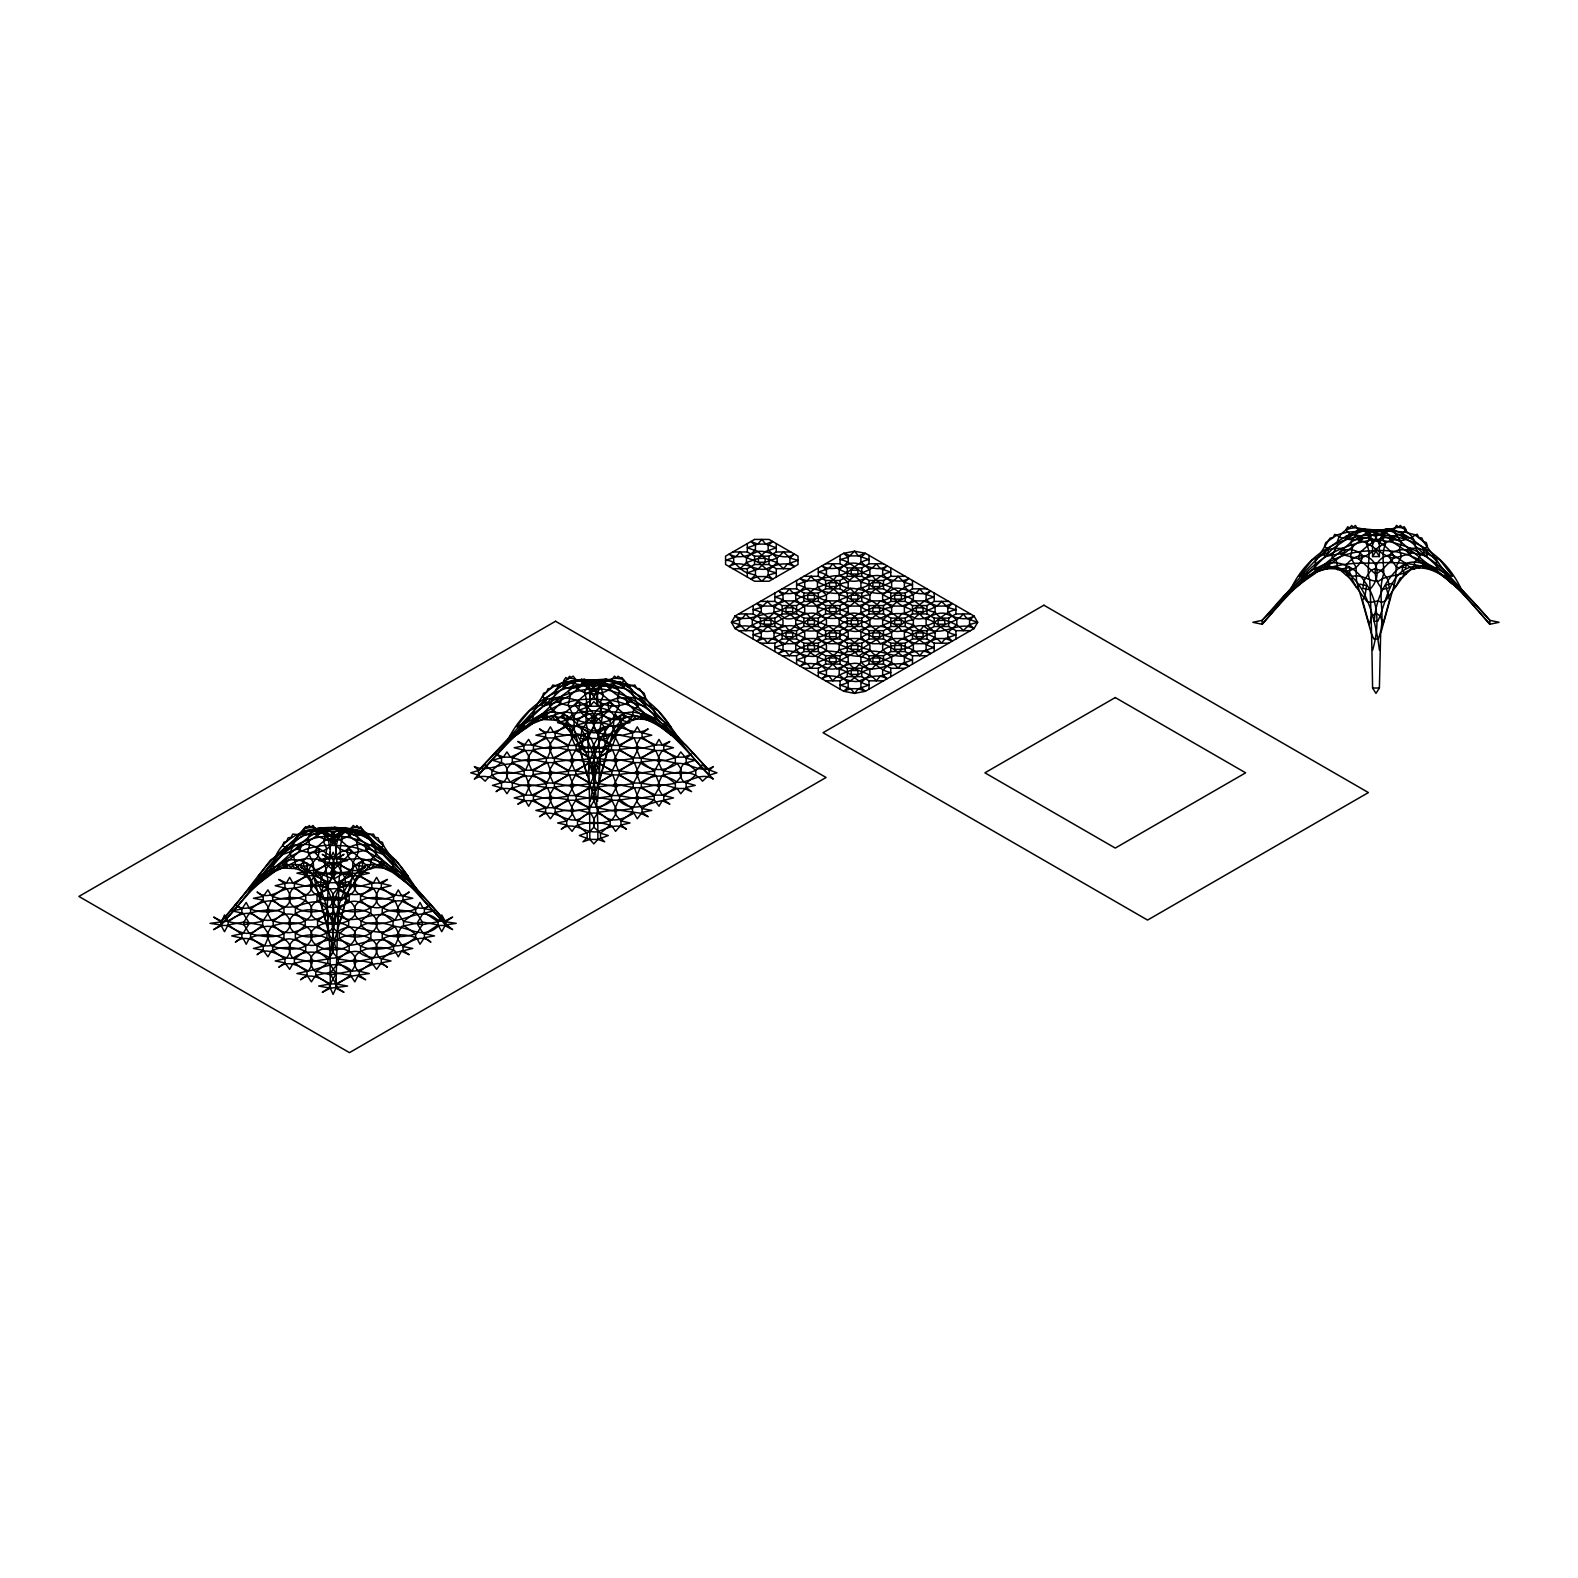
<?xml version="1.0" encoding="UTF-8"?>
<svg xmlns="http://www.w3.org/2000/svg" width="1578" height="1578" viewBox="0 0 1578 1578"><rect width="100%" height="100%" fill="white"/><g stroke="black" fill="none" stroke-linecap="round" stroke-linejoin="round"><path stroke-width="1.5" d="M1372.584 688.028C1372.012 651.97 1371.361 615.479 1369.704 579.876C1365.345 567.666 1372.623 555.357 1366.37 543.739L1369.546 538.354L1367.554 532.891L1369.684 530.642L1375.977 529.912L1404.499 532.042L1414.578 534.646L1423.356 541.471L1442.45 568.317L1489.829 620.332L1499.1 622.304L1489.829 624.257C1460.044 589.679 1423.672 545.16 1373.057 551.018C1325.086 549.124 1291.139 591.277 1262.144 624.257L1252.873 622.304L1262.144 620.332C1294.433 589.245 1318.715 542.911 1363.333 528.906L1382.308 530.622L1401.461 542.438L1427.202 563.602L1445.29 573.268L1489.829 624.257L1489.829 620.332C1466.948 593.17 1440.201 569.323 1414.519 545.16C1412.192 541.353 1377.969 521.45 1382.19 533.344L1379.409 544.252L1379.389 556.561L1372.584 556.561L1372.544 544.252L1369.783 533.364L1362.82 529.478L1356.488 530.701L1357.08 533.127L1350.512 542.733L1340.491 551.511L1324.81 564.076L1311.417 570.427L1302.008 577.745L1262.144 624.257L1262.144 620.332L1284.196 595.419L1306.663 575.299L1332.621 548.73L1353.313 534.548L1366.489 529.794L1363.333 528.906L1368.363 531.391L1383.59 531.451L1388.62 528.886C1407.872 533.108 1423.277 546.994 1436.532 561.117L1436.552 571.453L1449.926 579.501L1446.75 572.972L1445.29 573.268L1445.29 575.003L1449.787 581.572L1461.05 591.119L1461.05 588.712C1426.867 516.381 1324.987 517.229 1290.903 588.87L1290.903 591.316C1296.978 586.76 1305.598 581.611 1306.663 573.504L1299.424 576.443L1311.969 560.151L1328.005 552.478L1329.07 547.724L1326.94 548.414L1324.494 546.284L1325.658 542.733L1337.355 534.764L1347.454 532.141L1371.302 530.445L1369.783 533.364C1378.876 542.063 1385.918 524.606 1395.465 530.622L1394.873 532.95L1401.461 542.438L1399.291 549.815L1401.52 556.344L1396.195 566.482L1395.544 579.935L1380.651 633.685L1379.389 688.028L1375.977 693.373L1372.584 688.028L1379.389 688.028M335.976 978.498L335.877 988.183L333.116 994.416L330.354 988.183L329.96 949.976L327.06 908.967L328.5 883.542L324.752 863.482L326.705 848.688L323.589 841.824L326.804 831.133L324.772 829.022C274.375 837.8 253.427 888.986 220.802 921.749L220.802 924.945L213.622 929.62L221.709 925.458L227.252 925.458C236.404 930.389 247.332 937.963 257.076 929.62C263.743 925.201 272.126 925.201 278.793 929.62C288.163 936.168 298.439 930.685 307.592 926.917C318.085 924.787 326.409 934.452 336.923 932.322C355.938 916.877 376.254 942.796 394.875 926.385C411.069 927.982 423.732 940.251 438.98 925.458L444.503 925.458L452.61 929.62C416.868 900.525 388.504 843.954 336.015 845.63C284.573 840.956 252.046 891.846 220.802 924.945L209.992 923.347L227.252 921.217C236.404 916.305 247.332 908.731 257.076 917.074C263.743 921.473 272.126 921.473 278.793 917.074C288.163 910.526 298.439 916.009 307.592 919.777C318.085 921.907 326.409 912.242 336.923 914.372C355.938 929.817 376.254 903.898 394.875 920.309C411.069 918.692 423.732 906.443 438.98 921.217L444.503 921.217L452.61 917.074L445.43 921.749L445.43 924.945L441.741 931.71L438.073 924.945L422.312 922.025L401.719 926.385L396.985 935.123L398.287 940.074L403.021 946.583L412.785 948.437L401.502 951.159C386.649 953.743 372.724 963.744 358.443 951.712C347.969 949.463 340.098 959.917 329.703 957.945C318.066 950.134 304.357 950.114 292.857 958.24C280.351 959.72 269.088 944.236 257.076 954.71L263.21 950.272L263.21 946.583L250.586 937.648L250.586 934.117L262.678 925.319L262.678 921.374L250.586 912.557L250.586 909.027L263.21 900.111L263.21 896.403L257.076 891.984C271.436 904.45 286.17 879.518 300.53 891.984C312.7 901.216 324.121 887.369 336.528 888.749C348.146 896.56 361.875 896.56 373.375 888.434C385.88 886.974 397.143 902.458 409.156 891.984L403.021 896.403L403.021 900.111L415.645 909.027L415.645 912.557L403.554 921.374L403.554 925.319L415.645 934.117L415.645 937.648L403.021 946.583L403.021 950.272L409.156 954.71L401.502 951.159L398.287 956.801L395.092 951.159C381.126 942.855 341.716 948.516 357.89 970.983L369.331 973.527L351.776 976.052L335.877 983.942L330.354 983.942C321.182 979.031 310.274 971.437 300.53 979.78L307.02 975.283L307.02 971.752L294.396 962.817L294.396 959.128L305.698 950.508L305.698 946.346L295.362 937.963L295.362 933.801L305.205 925.536L305.205 921.157L295.362 912.873L295.362 908.711L305.698 900.328L305.698 896.186L294.396 887.566L294.396 883.858L307.02 874.942L307.02 871.411L300.53 866.894C310.274 875.238 321.182 867.663 330.354 862.752L335.877 862.752C345.049 867.663 355.957 875.238 365.702 866.894L359.212 871.411L359.212 874.942L371.836 883.858L371.836 887.566L360.534 896.186L360.534 900.328L370.869 908.711L370.869 912.873L361.007 921.157L361.007 925.536L370.869 933.801L370.869 937.963L360.534 946.346L360.534 950.508L371.836 959.128L371.836 962.817L359.212 971.752L359.212 975.283L365.702 979.78L357.89 976.052L354.833 981.871L350.454 975.283L330.828 972.186L315.758 975.283L311.379 981.871L307.02 975.283L296.901 973.527L308.341 970.983C323.036 968.379 337.751 958.063 351.776 970.983C364.163 972.166 375.367 956.722 387.438 967.255L381.304 962.817L381.304 959.128L393.573 950.272L393.573 946.583L382.251 937.963L382.251 933.801L393.04 925.319L393.04 921.374L382.251 912.873L382.251 908.711L393.573 900.111L393.573 896.403L381.304 887.566L381.304 883.858L387.438 879.439L379.765 882.99L373.375 882.99L357.89 875.691L351.776 875.691L336.528 882.674L329.703 882.674L314.436 875.691L308.341 875.691L292.857 882.99L286.466 882.99L278.793 879.439L284.928 883.858L284.928 887.566L272.659 896.403L272.659 900.111L283.961 908.711L283.961 912.873L273.191 921.374L273.191 925.319L283.961 933.801L283.961 937.963L272.659 946.583L272.659 950.272L284.928 959.128L284.928 962.817L278.793 967.255C288.419 959.404 299.189 966.347 308.341 970.983C324.516 948.516 285.085 942.855 271.14 951.159L267.944 956.801L263.21 950.272L253.447 948.437L264.729 945.695C272.619 947.135 278.852 941.277 286.052 939.166C296.526 936.997 304.515 947.313 314.989 945.143C326.449 937.983 339.783 937.983 351.243 945.143C366.234 943.526 381.048 933.565 395.092 945.695C407.637 947.293 418.841 931.198 430.893 942.165L424.403 937.648L424.403 934.117L438.073 924.945L438.073 921.749L424.403 912.557L424.403 909.027L430.893 904.529C421.326 912.774 410.734 905.377 401.502 900.979C393.612 899.559 387.36 905.417 380.16 907.508C369.706 909.678 361.697 899.361 351.243 901.551C344.122 904.214 337.238 908.593 329.309 907.232C312.109 892.339 295.836 914.273 278.793 904.529C264.315 891.807 249.699 917.489 235.339 904.529L241.828 909.027L241.828 912.557L228.159 921.749L228.159 924.945L241.828 934.117L241.828 937.648L235.339 942.165C244.906 933.9 255.498 941.316 264.729 945.695L269.246 935.123L262.678 925.319L243.919 922.025L228.159 924.945L224.49 931.71L220.802 924.945C249.797 895.515 269.68 857.722 302.897 832.494L320.709 827.681L326.902 829.022L334.95 827.345L356.174 829.969L370.869 834.466L383.553 845.828L398.406 867.782L445.43 921.749L456.239 923.347L445.43 924.945L423.397 899.677L402.627 872.673L401.187 872.772C376.432 861.568 363.394 831.527 334.93 827.602C309.663 826.517 280.233 835.61 273.369 863.107L252.736 884.153L220.802 921.749L213.622 917.074L221.709 921.217L224.49 914.984L228.159 921.749L243.919 924.669L262.678 921.374L269.246 911.551L267.944 906.62L263.21 900.111L253.447 898.257L263.21 896.403L267.944 889.893L271.14 895.535C285.085 903.839 324.516 898.178 308.341 875.691L296.901 873.167L308.341 870.642L311.379 864.803L315.758 871.411L330.828 874.488L350.454 871.411L354.833 864.803L357.89 870.642L369.331 873.167L357.89 875.691C341.716 898.178 381.126 903.839 395.092 895.535L398.287 889.893L401.502 895.535L412.785 898.257L403.021 900.111L398.287 906.62L396.985 911.551L403.554 921.374L422.312 924.669L438.073 921.749L441.741 914.984L445.43 921.749C424.245 894.687 397.676 872.634 375.939 846.163C363.433 831.093 344.576 825.61 325.601 828.371L324.772 829.022L331.301 827.602L354.557 835.196L362.979 835.038L363.354 832.494L358.837 830.639L370.613 838.312L382.941 849.931L392.567 860.365L392.863 863.107L408.15 876.52L416.691 889.164L416.73 891.432C410.773 886.422 402.39 880.978 401.187 872.772L405.743 877.329L405.743 879.301L382.921 864.823L366.234 864.606C337.12 884.607 333.175 926.7 330.058 959.365M589.817 839.417L582.972 841.804L587.134 837.859L587.134 833.223L577.528 824.998L577.528 820.974L589.324 812.236L589.324 808.666L576.148 799.592L576.148 796.219L590.152 786.968L590.152 783.773L575.773 774.423L575.773 771.228L590.152 761.878L590.152 758.683L576.148 749.412L576.148 746.039L589.324 736.985L589.324 733.395L577.528 724.657L577.528 720.633L587.134 712.428L587.134 707.772L582.972 703.827L589.817 706.234L597.845 706.234L604.69 703.827L600.528 707.772L600.528 712.428L610.134 720.633L610.134 724.657L598.338 733.395L598.338 736.985L611.514 746.039L611.514 749.412L597.51 758.683L597.51 761.878L611.889 771.228L611.889 774.423L597.51 783.773L597.51 786.968L611.514 796.219L611.514 799.592L598.338 808.666L598.338 812.236L610.134 820.974L610.134 824.998L600.528 833.223L600.528 837.859L604.69 841.804L597.845 839.417L589.817 839.417L579.343 835.531L589.817 831.665L593.841 827.168L593.841 818.804L590.724 813.045L579.343 810.441L564.865 810.441L555.16 812.315L550.387 818.804L545.613 812.315L535.889 810.441L547.152 807.699L550.387 802.097L551.511 797.245L547.467 787.698L529.695 784.759L521.411 785.371L510.404 788.487L506.933 793.734L503.441 788.487L492.435 785.371L503.441 782.234C508.925 777.086 508.925 768.545 503.441 763.397L492.435 760.28L503.441 757.144L506.933 751.917L510.404 757.144L521.411 760.28L529.695 760.872L547.467 757.953L551.511 748.386L550.387 743.554L545.613 737.044L535.889 735.19L547.152 732.429L550.387 726.827L553.602 732.429L564.865 735.19L579.343 735.19L590.724 732.586L593.841 726.827L593.841 718.463L589.817 713.966L579.343 710.1L589.817 706.234L593.841 701.737L600.528 707.772L608.319 710.1L597.845 713.966L593.841 718.463L593.841 726.827L596.938 732.586L608.319 735.19L622.797 735.19L634.06 732.429L637.275 726.827L640.51 732.429L651.773 735.19L640.51 737.952L637.275 743.554L636.151 748.386L640.195 757.953L657.967 760.872L666.251 760.28L677.258 757.144L680.729 751.917L686.154 758.268L695.227 760.28L684.221 763.397C678.737 768.545 678.737 777.086 684.221 782.234L695.227 785.371L686.154 787.383L680.729 793.734L677.258 788.487L666.251 785.371L657.967 784.759L640.195 787.698L636.151 797.245L637.275 802.097L642.049 808.587L651.773 810.441L642.049 812.315L637.275 818.804L634.06 813.203C624.987 817.759 614.276 823.677 604.69 816.714C598.082 811.802 589.58 811.802 582.972 816.714C568.415 828.371 553.819 804.642 539.518 816.714L545.613 812.315L545.613 808.587L533.423 799.77L533.423 796.042L546.343 787.047L546.343 783.674L533.147 774.62L533.147 771.031L546.343 761.957L546.343 758.584L533.423 749.589L533.423 745.881L545.613 737.044L545.613 733.336L539.518 728.918C548.966 736.63 559.401 729.845 568.613 725.781C579.067 723.414 586.641 734.362 596.938 732.586C616.031 714.558 630.115 740.181 648.144 728.918L642.049 733.336L642.049 737.044L654.239 745.881L654.239 749.589L641.319 758.584L641.319 761.957L654.515 771.031L654.515 774.62L641.319 783.674L641.319 787.047L654.239 796.042L654.239 799.77L642.049 808.587L642.049 812.315L648.144 816.714L640.51 813.203L616.604 809.849L598.338 812.236L593.841 818.804L593.841 827.168L600.528 833.223L608.319 835.531L597.845 839.417L593.841 843.895L589.817 839.417C589.62 802.709 589.127 765.606 587.509 729.332C583.446 716.806 589.837 704.301 584.294 692.328L587.371 687.041L585.359 682.189L572.203 688.284L560.328 696.943L542.516 713.769L524.212 723.947L474.327 779.098C486.616 771.208 498.135 783.24 510.404 782.234C522.377 773.792 535.83 773.91 547.467 783.023L553.286 783.023L569.342 774.936L574.865 774.936L591.06 783.24L596.602 783.24L612.797 774.936L618.32 774.936L634.376 783.023L640.195 783.023C651.832 773.91 665.285 773.792 677.258 782.234C689.527 783.24 701.046 771.208 713.335 779.098C680.887 746.433 647.71 697.752 596.74 699.626C545.515 694.399 509.793 741.384 478.489 775.133L470.717 772.826L478.489 770.498L485.196 764.462C494.269 776.731 512.949 773.792 525.553 770.222L531.766 770.222L547.467 762.608L553.286 762.608L569.342 770.695L574.865 770.695L591.06 762.391L596.602 762.391L612.797 770.695L618.32 770.695L634.376 762.608L640.195 762.608C651.832 771.721 665.285 771.839 677.258 763.397C689.527 762.391 701.046 774.423 713.335 766.553L709.173 770.498L709.173 775.133L702.466 781.189C693.393 768.9 674.713 771.839 662.109 775.409L657.967 784.759L659.012 789.552L662.227 795.154L673.49 797.916L662.227 800.657C646.191 803.202 633.606 813.913 618.477 800.243L612.639 800.243C600.823 809.553 586.838 809.553 575.023 800.243L569.185 800.243L553.602 807.699L547.152 807.699L531.865 800.657L525.435 800.657L517.781 804.188L523.876 799.77L523.876 796.042L512.337 787.383L512.337 783.359L524.152 774.62L524.152 771.031L512.337 762.292L512.337 758.268L523.876 749.589L523.876 745.881L517.781 741.463L525.435 744.974L531.865 744.974L547.152 737.952L553.602 737.952L569.185 745.408L575.023 745.408C586.838 736.078 600.823 736.078 612.639 745.408L618.477 745.408L634.06 737.952L640.51 737.952L655.797 744.974L662.227 744.974L669.881 741.463L663.786 745.881L663.786 749.589L675.325 758.268L675.325 762.292L663.51 771.031L663.51 774.62L675.325 783.359L675.325 787.383L663.786 796.042L663.786 799.77L669.881 804.188L662.227 800.657L659.012 806.259L654.239 799.77L638.419 797.245L618.477 800.243L614.513 809.849L615.558 814.623L620.982 820.974L630.036 822.986L620.982 824.998L615.558 831.35L612.067 826.122C600.784 821.329 586.878 821.329 575.595 826.122L572.104 831.35L566.68 824.998L557.626 822.986L566.68 820.974L572.104 814.623L573.149 809.849L568.06 799.592L551.511 797.245L543.128 797.916L531.865 800.657L528.65 806.259L525.435 800.657L514.172 797.916L525.435 795.154L531.865 795.154L547.467 787.698L553.286 787.698L569.185 795.568L575.023 795.568L591.06 787.481L596.602 787.481L612.639 795.568L618.477 795.568L634.376 787.698L640.195 787.698L655.797 795.154L662.227 795.154L677.258 788.487L684.221 788.487L691.598 791.643L686.154 787.383L686.154 783.359L695.76 775.133L695.76 770.498L686.154 762.292L686.154 758.268L691.598 754.008L684.221 757.144L677.258 757.144L662.227 750.497L655.797 750.497L640.195 757.953L634.376 757.953L618.477 750.063L612.639 750.063L596.602 758.15L591.06 758.15L575.023 750.063L569.185 750.063L553.286 757.953L547.467 757.953L531.865 750.497L525.435 750.497L510.404 757.144L503.441 757.144L496.064 754.008L501.508 758.268L501.508 762.292L491.902 770.498L491.902 775.133L501.508 783.359L501.508 787.383L496.064 791.643C505.65 784.68 516.361 790.598 525.435 795.154L529.695 785.962L525.553 775.409C512.949 771.839 494.269 768.9 485.196 781.189L478.489 775.133L478.489 770.498L533.088 711.52L546.915 697.575L563.267 684.556L567.35 682.209L578.83 684.457C590.981 687.633 603.585 693.492 611.692 703.354L624.079 713.867L623.586 718.483C600.311 739.076 596.326 772.47 590.152 801.387M331.301 827.602L341.479 829.022L339.428 831.133L339.526 833.283L342.623 838.47C336.962 850.7 343.432 863.6 339.329 876.461C337.692 913.327 337.002 950.903 335.877 988.183L343.984 992.325L336.785 987.65L336.785 984.475L350.454 975.283L350.454 971.752L338.363 962.955L338.363 959.01L349.152 950.508L349.152 946.346L339.29 938.082L339.29 933.683L348.659 925.536L348.659 921.157L339.29 912.991L339.29 908.612L349.152 900.328L349.152 896.186L338.363 887.684L338.363 883.739L350.454 874.942L350.454 871.411L336.785 862.219L336.785 859.024L343.984 854.349L335.877 858.511L330.354 858.511L322.247 854.349L329.447 859.024L329.447 862.219L315.758 871.411L315.758 874.942L327.869 883.739L327.869 887.684L317.079 896.186L317.079 900.328L326.942 908.612L326.942 912.991L317.572 921.157L317.572 925.536L326.942 933.683L326.942 938.082L317.079 946.346L317.079 950.508L327.869 959.01L327.869 962.955L315.758 971.752L315.758 975.283L329.447 984.475L329.447 987.65L322.247 992.325L330.354 988.183L347.594 986.053L335.877 983.942L330.828 974.849L314.436 970.983C292.206 939.995 374.025 939.995 351.776 970.983L330.828 974.849L330.828 972.186L338.363 962.955L353.531 960.213L362.092 960.982L371.836 962.817L376.57 969.346L381.304 962.817L391.048 960.982L379.765 958.24C363.749 935.833 403.021 930.29 416.967 938.417L420.024 944.255L424.403 937.648L434.502 935.892L423.082 933.367L417.736 924.669L417.736 922.025L423.082 913.327L434.502 910.802L423.082 908.277L420.024 902.438L416.967 908.277C403.021 916.404 363.749 910.861 379.765 888.434L391.048 885.712L379.765 882.99L376.57 877.348L373.375 882.99L362.092 885.712L353.531 886.461L336.528 882.674L330.828 874.488L330.828 871.845L335.877 862.752L347.594 860.621L335.877 858.511L333.116 852.258L330.354 858.511L318.638 860.621L330.354 862.752L335.404 871.845L351.776 875.691C374.025 906.679 292.206 906.679 314.436 875.691L335.404 871.845L335.404 874.488L327.869 883.739L312.7 886.461L304.14 885.712L292.857 882.99L289.662 877.348L286.466 882.99L275.183 885.712L286.466 888.434C302.463 910.861 263.21 916.404 249.265 908.277L246.207 902.438L241.828 909.027L231.729 910.802L243.15 913.327L248.496 922.025L248.496 924.669L243.15 933.367L231.729 935.892L243.15 938.417L246.207 944.255L249.265 938.417C263.21 930.29 302.463 935.833 286.466 958.24L275.183 960.982L284.928 962.817L289.662 969.346L292.857 963.704L304.14 960.982L312.7 960.213L329.703 964L335.404 972.186L335.404 974.849L330.354 983.942L318.638 986.053L330.354 988.183M597.51 801.387L600.074 760.951L598.535 736.176L602.303 716.945L600.291 702.526L603.368 695.701L600.212 684.714L602.303 682.11C619.621 687.732 632.107 701.855 645.146 713.769C673.688 725.15 687.574 755.073 709.173 775.133L716.945 772.826L706.49 768.94L702.466 764.462C693.393 776.731 674.713 773.792 662.109 770.222L657.967 760.872L659.012 756.099L662.227 750.497L673.49 747.735L662.227 744.974L659.012 739.372L655.797 744.974L644.534 747.735L636.151 748.386L619.602 746.039L614.513 735.782L615.558 731.009L620.982 724.657L630.036 722.645L619.049 719.509L615.558 714.282L612.067 719.509C600.784 724.302 586.878 724.302 575.595 719.509L572.104 714.282L568.613 719.509L557.626 722.645L568.613 725.781L572.104 731.009L573.149 735.782L568.06 746.039L551.511 748.386L543.128 747.735L531.865 744.974L528.65 739.372L523.876 745.881L514.172 747.735L525.435 750.497L528.65 756.099L529.695 760.872L525.553 770.222C509.359 754.185 491.626 774.857 474.327 766.553L478.489 770.498C505.611 741.522 534.429 714.203 563.583 687.495C575.773 677.633 591.77 680.966 605.814 680.157L620.608 684.832L641.95 702.23L668.145 730.338L686.469 745.783L709.173 770.498L654.574 711.5L632.009 689.941L620.312 682.189L608.832 684.457C596.681 687.653 584.057 693.492 575.97 703.354L563.583 713.887L564.076 718.483C594.748 748.998 598.2 798.29 597.845 839.417M334.95 827.345L319.407 833.855L303.272 835.038C282.58 850.246 269.68 873.226 249.502 889.065L249.521 891.511C255.399 886.402 263.861 881.017 265.025 872.772C283.705 864.014 294.869 846.439 311.694 835.196C325.601 827.069 342.091 839.871 350.809 850.108L362.96 860.996L362.407 866.164L355.602 865.257C331.814 886.422 327.79 920.487 336.252 949.976M1372.604 650.314C1379.369 626.683 1379.468 601.04 1364.003 580.704C1356.054 567.981 1339.781 559.322 1324.81 564.076L1315.243 573.366L1299.424 584.373L1311.989 574.175C1360.374 548.888 1375.168 616.742 1379.468 650.235M1372.544 544.252L1377.515 533.995L1369.546 530.169L1365.226 530.09C1354.476 525.198 1341.951 528.176 1337.671 540.465L1337.434 545.475L1332.207 554.983L1332.207 557.665L1336.27 560.525L1337.69 567.902L1349.486 577.982L1366.864 601.514L1370.572 602.441L1378.087 600.883L1381.598 602.224L1385.267 601.139L1402.507 577.331L1414.243 566.443L1426.808 566.068L1436.552 571.453C1414.795 561.669 1391.421 561.985 1368.639 563.208C1345.679 562.379 1321.851 567.015 1302.028 579.777L1302.008 577.745C1319.149 555.91 1346.133 544.075 1373.077 539.834C1402.211 540.741 1429.412 555.061 1449.787 575.654L1452.51 576.286L1439.964 559.993L1423.948 552.241L1422.883 547.546L1424.993 548.276L1427.439 546.146L1426.275 542.595L1423.356 541.471L1421.837 537.94L1419.036 537.585L1417.123 534.212L1409.627 538.276L1402.408 536.559L1402.191 533.936L1406.176 529.774L1404.104 526.638L1402.507 527.999C1392.072 525.06 1384.281 534.173 1378.107 540.761L1371.381 539.203L1364.852 531.51L1360.039 529.419L1358.303 530.129L1355.403 525.415L1352.997 527.387L1351.754 525.474L1349.446 528.078L1347.849 526.736L1345.778 529.853L1349.762 534.054L1349.525 536.698L1342.326 538.414L1334.81 534.331L1332.897 537.723L1330.096 538.098L1315.401 561.314L1315.421 571.986C1325.974 562.892 1343.785 566.324 1352.405 576.345C1362.13 573.761 1369.25 581.769 1378.383 581.315C1386.135 575.28 1395.84 576.286 1404.479 572.853C1421.028 561.61 1440.063 571.867 1452.529 584.018L1439.964 573.662C1428.701 564.431 1412.349 555.969 1398.956 568.041C1384.084 581.197 1375.326 601.553 1374.32 621.298L1377.811 621.219C1386.49 602.342 1389.449 569.895 1414.243 566.443L1414.598 562.024L1419.786 557.271L1419.786 554.687L1415.703 548.375L1414.283 540.327L1411.856 536.342L1400.199 525.395L1398.956 527.308L1396.55 525.356L1393.65 530.07L1385.918 529.32L1370.513 531.964L1362.544 530.228L1366.134 531.766L1369.171 535.968L1377.515 533.995L1382.801 535.948L1385.839 531.747L1389.429 530.188L1377.988 531.608L1374.458 533.995L1379.409 544.252M1372.584 556.561L1375.977 551.215L1379.389 556.561M740.062 568.691L746.453 562.577L758.446 558.395L765.685 551.472L776.277 547.783L765.685 544.094L761.799 539.42L757.913 544.094L747.321 547.783L757.913 551.472L765.133 558.395L777.145 562.577L783.516 568.691L787.402 564.017L798.014 560.328L789.907 558.079L783.516 551.965L777.145 558.079L765.133 562.261L757.913 569.185L747.321 572.873C738.839 570.092 735.683 559.855 725.584 560.328L736.196 556.639L740.062 551.965L743.948 556.639L758.446 562.261L768.17 570.625L776.277 572.873L768.17 575.122L761.799 581.237L755.428 575.122L747.321 572.873M732.823 568.691L747.321 568.691L754.56 564.51L769.038 564.51L776.277 568.691L790.756 568.691M732.823 551.965L747.321 551.965L754.56 556.146L769.038 556.146L776.277 551.965L790.756 551.965M738.682 630.667L753.16 630.667L760.399 626.486L774.877 626.486L782.136 630.667L796.614 630.667L803.853 626.486L818.331 626.486L825.59 630.667L840.068 630.667L847.307 626.486L861.785 626.486L869.024 630.667L883.522 630.667L890.761 626.486L905.239 626.486L912.479 630.667L926.976 630.667L934.215 626.486L948.694 626.486L955.933 630.667L970.431 630.667M738.682 613.941L753.16 613.941L760.399 618.122L774.877 618.122L782.136 613.941L796.614 613.941L803.853 618.122L818.331 618.122L825.59 613.941L840.068 613.941L847.307 618.122L861.785 618.122L869.024 613.941L883.522 613.941L890.761 618.122L905.239 618.122L912.479 613.941L926.976 613.941L934.215 618.122L948.694 618.122L955.933 613.941L970.431 613.941M760.399 601.396L774.877 601.396L782.136 605.577L796.614 605.577L803.853 601.396L818.331 601.396L825.59 605.577L840.068 605.577L847.307 601.396L861.785 601.396L869.024 605.577L883.522 605.577L890.761 601.396L905.239 601.396L912.479 605.577L926.976 605.577L934.215 601.396L948.694 601.396M782.136 588.85L796.614 588.85L803.853 593.032L818.331 593.032L825.59 588.85L840.068 588.85L847.307 593.032L861.785 593.032L869.024 588.85L883.522 588.85L890.761 593.032L905.239 593.032L912.479 588.85L926.976 588.85M803.853 576.305L818.331 576.305L825.59 580.487L840.068 580.487L847.307 576.305L861.785 576.305L869.024 580.487L883.522 580.487L890.761 576.305L905.239 576.305M825.59 563.76L840.068 563.76L847.307 567.942L861.785 567.942L869.024 563.76L883.522 563.76M760.399 643.193L774.877 643.193L782.136 639.011L796.614 639.011L803.853 643.193L818.331 643.193L825.59 639.011L840.068 639.011L847.307 643.193L861.785 643.193L869.024 639.011L883.522 639.011L890.761 643.193L905.239 643.193L912.479 639.011L926.976 639.011L934.215 643.193L948.694 643.193M782.136 655.738L796.614 655.738L803.853 651.556L818.331 651.556L825.59 655.738L840.068 655.738L847.307 651.556L861.785 651.556L869.024 655.738L883.522 655.738L890.761 651.556L905.239 651.556L912.479 655.738L926.976 655.738M803.853 668.283L818.331 668.283L825.59 664.101L840.068 664.101L847.307 668.283L861.785 668.283L869.024 664.101L883.522 664.101L890.761 668.283L905.239 668.283M825.59 680.828L840.068 680.828L847.307 676.646L861.785 676.646L869.024 680.828L883.522 680.828M576.266 680.355C600.33 677.672 567.153 680.848 565.457 682.524C549.105 684.615 537.763 700.139 532.831 714.42L533.088 722.132L519.537 730.298L519.517 728.306C538.078 705.129 566.758 689.448 596.74 688.521C626.091 690.513 648.992 709.982 670.788 726.866L679.566 739.332L679.566 741.857L668.086 732.33L663.312 724.164L664.969 723.572L668.145 730.338C654.85 721.324 639.958 711.481 623.586 718.483L616.682 718.168C601.494 731.462 593.17 752.233 592.085 772.194L595.596 772.234C594.511 745.368 575.931 703.61 542.516 713.769C533.818 725.919 518.373 731.107 508.096 741.857L508.096 739.352C541.372 673.195 629.918 662.109 670.788 726.866L657.908 710.613L641.95 702.23L640.747 697.575L642.818 698.482L645.323 696.766L644.1 693.235L632.305 685.444L606.465 679.132L570.309 681.479L560.19 686.686L552.793 685.03L550.86 688.383L548.039 688.698L546.501 692.19L543.562 693.235L542.339 696.766L544.844 698.482L546.915 697.575L545.732 702.249L529.774 710.633L519.142 723.296L516.874 726.866L522.712 723.592L524.212 723.947L524.35 725.9L516.874 734.855L529.774 724.598C541.826 720.318 553.424 714.223 566.048 711.717C578.021 716.057 589.679 707.989 601.238 711.856C625.993 710.514 651.714 718.187 670.788 734.855L657.888 724.618C646.684 715.012 630.391 705.721 616.682 718.168L608.832 709.429L607.708 702.821C613.546 698.226 622.935 695.78 629.8 699.665L629.8 701.796C617.274 708.956 599.305 707.516 591.809 693.728L591.809 691.381L595.853 691.381L595.853 693.728C588.357 707.516 570.388 708.936 557.862 701.796L542.516 706.333L541.787 704.005L546.343 699.271L560.328 696.943L561.965 697.851C575.437 697.358 589.304 705.425 595.656 717.3L595.675 721.501L587.391 739.688L580.665 738.405L581.848 730.338L588.416 719.41L592.006 717.3L595.656 717.3L599.226 719.41L604.039 726.807L606.997 738.425L600.271 739.688L591.987 721.501L592.006 717.3L596.543 710.376L603.664 704.419L607.708 702.821L611.692 703.354L611.495 706.431L605.972 712.98L595.675 721.501L591.987 721.501L588.416 719.41L581.671 713.078L576.167 706.431L575.97 703.354L579.954 702.821L578.83 709.429L573.761 716.254L570.999 718.148L564.076 718.483C554.036 715.919 541.589 714.242 533.088 722.132L544.844 718.779L546.915 716.136L546.323 713.828L541.787 715.505L543.01 716.668L553.937 709.666L560.328 703.177L561.965 697.851L557.862 699.665L557.862 701.796L570.309 695.326L579.954 686.805L595.656 680.512L602.303 682.11L596.129 680.079L583.623 680.749L581.197 679.132L592.066 686.43C598.575 687.653 609.424 673.924 612.797 682.327L619.464 691.184L617.353 698.462L619.444 705.307L613.921 716.156L613.25 730.535L598.555 784.739L596.011 790.105L591.651 790.105L574.412 730.535L573.761 716.254L568.198 705.188L570.309 695.326L568.218 691.263L574.865 682.406L574.412 680.611L576.266 680.355L573.209 676.114L560.565 683.59L555.653 689.941L555.18 694.833L549.815 704.163L549.815 706.806L555.16 711.994L555.653 717.102L567.35 728.484L584.629 751.897L603.033 751.897L620.312 728.484L632.009 717.102L633.764 709.528L637.847 706.806L637.847 704.163L632.502 694.714L632.009 689.941L621.87 677.495L620.312 678.856C605.084 675.108 592.874 691.973 597.845 706.234L597.51 694.419L592.066 686.43L592.283 684.635L595.833 682.13L606.465 679.132L603.329 679.96L607.254 680.769L603.763 682.386L600.745 686.43L592.283 684.635L588.515 686.391L590.152 694.419L589.817 706.234L590.152 694.419L595.34 684.911L587.391 680.414L580.408 680.789L570.841 678.145L569.619 676.252L567.35 678.856L565.812 677.514L563.74 680.611L565.457 682.524L567.686 682.367L567.054 684.832L563.267 684.556L563.583 687.495L572.203 688.284L579.954 686.805L580.073 685.108L576.167 686.035L575.97 687.475C585.043 696.016 602.618 696.056 611.692 687.475L611.495 686.035L607.589 685.108L607.708 686.805C617.176 697.87 631.437 702.94 645.146 706.333L644.652 701.48L641.339 699.251L627.334 696.943L625.697 697.851L627.354 703.177L633.764 709.528L644.652 716.688L645.875 715.524L645.146 713.769L641.319 713.848L640.747 716.156L642.818 718.779L654.574 722.132L654.574 711.5L639.623 688.698L636.802 688.383L634.869 685.01L627.492 686.686C624.296 682.031 594.945 675.838 600.074 683.826L598.555 689.547L591.651 691.105L580.408 680.789L583.899 682.386L586.917 686.43L588.515 686.391L587.588 683.826L589.245 681.321L586.188 681.045L585.359 682.189L595.656 680.512L591.987 679.96L600.212 684.714L615.459 688.284L624.079 687.515L624.395 684.556L620.608 684.832L619.976 682.367L622.205 682.505L623.921 680.611L618.043 676.232L616.82 678.126L614.453 676.114L611.416 680.335L599.324 682.367L588.338 682.367L577.942 679.921M330.058 848.747L327.06 833.578L320.216 828.628L314.101 829.259L307.671 837.938L309.702 844.763L307.671 851.804L313.292 862.949L314.101 878.216L328.737 933.091L331.084 938.515L335.147 938.594L352.111 878.216L352.92 862.929L358.541 851.785L356.529 841.666L358.561 837.918L351.993 829.278L360.908 831.231L362.644 829.732L365.741 832.474L370.613 838.312L371.264 842.317L376.491 851.804L376.491 854.388L371.264 859.241L370.593 864.922L359.074 876.757L342.11 899.874L324.121 899.854L307.138 876.757L295.619 864.941L293.686 856.755L289.741 854.388L295.619 838.312L305.659 826.635L307.158 828.095C317.928 825.038 325.127 835.216 331.084 842.08L335.147 841.981C341.321 834.072 351.46 822.71 362.644 829.732L360.593 826.635L359.094 828.095L356.825 825.491L355.642 827.483L353.275 825.472L350.237 829.397C338.994 832.178 327.238 832.217 315.994 829.417L312.957 825.472L310.59 827.483L309.426 825.511L303.587 829.732L305.323 831.231L307.394 830.639L299.998 834.92L292.818 834.052L290.963 837.445L288.163 837.76L286.723 841.252L283.803 842.297L282.679 845.808L285.184 847.189L287.078 845.986L285.796 850.364L270.588 859.951L258.062 876.5L265.025 872.772L260.488 877.329L260.488 879.321L283.29 864.843L299.998 864.606C320.926 875.08 323.391 900.762 331.38 920.25L334.852 920.25C333.846 893.957 316.211 849.852 282.699 861.726L273.724 872.378L258.062 884.074L270.588 873.502L299.8 859.852L305.619 858.511L321.103 859.556L330.433 856.736L335.779 856.736L345.109 859.537L360.593 858.511L366.412 859.852L392.508 872.358L408.169 884.055C392.823 873.285 375.998 848.254 355.602 865.257L347.929 856.124L346.825 849.694C352.131 844.151 362.131 842.474 368.7 846.834L368.7 848.944L366.313 850.108L350.553 853.402L339.526 848.688L333.116 842.889L331.104 838.115C335.917 833.085 343.886 831.172 350.612 833.026L350.711 834.723C340.513 841.863 325.285 842.1 315.422 834.367L315.679 833.263C351.066 819.199 389.411 847.406 408.15 876.52L395.644 859.971L380.436 850.364L379.154 845.986L381.048 847.189L383.553 845.828L382.428 842.317L379.509 841.271L378.069 837.76L375.268 837.445L373.414 834.052L366.234 834.92L363.354 832.494L359.528 832.434L359.33 830.166L346.667 832.395L352.486 838.687L368.7 848.944L383.533 854.546L382.941 849.931L372.546 845.197L364.715 844.782L366.313 850.108L372.546 856.755L382.921 864.823L384.204 863.659L383.513 861.726L379.785 861.766L379.154 864.211L381.028 866.953L392.547 870.721L392.863 863.107C360.553 826.872 305.678 826.892 273.369 863.107L273.665 870.74L285.184 866.973L287.078 864.231L285.796 861.055L282.028 863.659L283.29 864.843L297.098 853.501L299.919 850.128L301.516 844.782L293.686 845.197L283.29 849.931L282.699 854.546L297.532 848.964L319.407 833.855L318.302 831.369L306.921 830.166L306.724 832.434L303.272 835.038L302.897 832.494L318.44 828.766L326.902 828.351L328.658 830.146L327.06 833.578L331.38 836.379L334.832 836.379L343.688 829.574L352.131 829.259L345.523 827.661L337.731 828.884L339.171 833.559L336.252 845.729L335.877 858.511L336.252 845.729L331.597 834.348L339.349 829.022L346.016 828.628L342.367 828.371L346.134 830.561L339.664 836.951L337.495 835.058L331.597 834.348L326.567 836.971L320.097 830.58L323.865 828.391L320.709 827.681L320.216 828.628L326.902 829.022L334.635 834.348L329.98 845.729L330.354 858.511L330.157 852.041M955.933 605.577L955.933 613.941M955.933 630.667L955.933 639.011M948.694 618.122L948.694 626.486M934.215 593.032L934.215 601.396M934.215 618.122L934.215 626.486M934.215 643.193L934.215 651.556M926.976 605.577L926.976 613.941M926.976 630.667L926.976 639.011M912.479 580.487L912.479 588.85M912.479 605.577L912.479 613.941M912.479 630.667L912.479 639.011M912.479 655.738L912.479 664.101M905.239 593.032L905.239 601.396M905.239 618.122L905.239 626.486M905.239 643.193L905.239 651.556M890.761 567.942L890.761 576.305M890.761 593.032L890.761 601.396M890.761 618.122L890.761 626.486M890.761 643.193L890.761 651.556M890.761 668.283L890.761 676.646M883.522 580.487L883.522 588.85M883.522 605.577L883.522 613.941M883.522 630.667L883.522 639.011M883.522 655.738L883.522 664.101M869.024 555.397L869.024 563.76M869.024 580.487L869.024 588.85M869.024 605.577L869.024 613.941M869.024 630.667L869.024 639.011M869.024 655.738L869.024 664.101M869.024 680.828L869.024 689.191M861.785 567.942L861.785 576.305M861.785 593.032L861.785 601.396M861.785 618.122L861.785 626.486M861.785 643.193L861.785 651.556M861.785 668.283L861.785 676.646M847.307 567.942L847.307 576.305M847.307 593.032L847.307 601.396M847.307 618.122L847.307 626.486M847.307 643.193L847.307 651.556M847.307 668.283L847.307 676.646M840.068 555.397L840.068 563.76M840.068 580.487L840.068 588.85M840.068 605.577L840.068 613.941M840.068 630.667L840.068 639.011M840.068 655.738L840.068 664.101M840.068 680.828L840.068 689.191M825.59 580.487L825.59 588.85M825.59 605.577L825.59 613.941M825.59 630.667L825.59 639.011M825.59 655.738L825.59 664.101M818.331 567.942L818.331 576.305M818.331 593.032L818.331 601.396M818.331 618.122L818.331 626.486M818.331 643.193L818.331 651.556M818.331 668.283L818.331 676.646M803.853 593.032L803.853 601.396M803.853 618.122L803.853 626.486M803.853 643.193L803.853 651.556M796.614 580.487L796.614 588.85M796.614 605.577L796.614 613.941M796.614 630.667L796.614 639.011M796.614 655.738L796.614 664.101M782.136 605.577L782.136 613.941M782.136 630.667L782.136 639.011M776.277 543.601L776.277 551.965M776.277 568.691L776.277 577.055M774.877 593.032L774.877 601.396M774.877 618.122L774.877 626.486M774.877 643.193L774.877 651.556M769.038 556.146L769.038 564.51M760.399 618.122L760.399 626.486M754.56 556.146L754.56 564.51M753.16 605.577L753.16 613.941M753.16 630.667L753.16 639.011M747.321 543.601L747.321 551.965M747.321 568.691L747.321 577.055M297.532 846.834L297.532 848.964C310.629 855.611 326.942 853.777 335.128 840.423L335.128 837.819C327.139 837.879 319.032 843.382 315.521 850.384L315.62 853.244L324.752 863.482L331.281 868.433L334.95 868.433L350.553 853.402L350.809 850.108C329.782 848.925 327.632 874.33 339.329 887.231L346.016 886.146L344.832 877.644L338.461 866.184L334.93 864.073L331.301 864.073L327.751 866.184L321.399 877.644L320.216 886.146L326.883 887.231C332.169 876.579 340.887 861.549 326.804 853.501C318.559 848.116 307.532 840.344 297.532 846.834M1345.916 537.565L1345.916 538.867C1375.128 545.377 1396.076 512.712 1350.512 542.733L1352.681 546.974L1350.531 556.738L1356.015 567.449L1356.528 580.941L1371.44 633.823L1373.945 639.09L1378.166 639.031C1387.18 618.241 1376.41 594.886 1383.728 573.662C1383.867 563.326 1381.283 553.523 1385.583 543.739L1382.407 538.414L1384.399 532.733C1355.581 523.718 1398.858 546.935 1406.018 538.749L1405.84 536.125L1398.66 534.39L1389.528 537.348L1389.626 539.005L1395.287 543.799L1407.339 551.708L1427.163 556.265L1426.749 551.333L1419.332 548.513L1409.154 548.158L1407.339 549.657L1399.291 549.815L1392.072 552.379L1389.646 554.884C1371.933 558.829 1371.617 577.982 1382.644 589.422L1389.251 587.805L1388.147 580.132L1381.421 570.388L1374.221 568.948L1370.651 570.605L1364.003 580.704L1362.879 588.416L1369.566 589.718C1389.823 569.244 1364.95 540.662 1345.975 565.318L1346.133 570.96C1354.378 570.96 1362.445 563.346 1362.347 555.18C1357.021 549.519 1347.494 547.961 1340.491 551.511L1340.491 553.681L1342.819 554.687L1358.54 558.73L1374.182 572.913L1377.91 572.853L1381.421 570.388L1393.512 558.296L1411.501 553.306L1411.482 551.195L1407.339 549.657L1407.339 551.708L1412.211 557.192L1426.808 566.068L1427.972 564.983L1427.202 563.602L1423.987 562.951L1422.922 565.496L1425.013 568.08L1427.498 568.376L1426.315 565.93L1423.376 567.567L1421.857 565.476L1419.036 567.764L1417.103 566.186L1414.539 569.027L1411.718 568.672L1406.531 564.51L1402.842 565.535L1402.191 570.585L1406.136 573.899L1404.065 573.741L1402.507 577.331L1400.219 578.002L1395.662 586.799L1392.151 583.308L1385.642 585.162L1389.508 600.113L1382.9 624.277L1380.572 616.347L1377.594 614.177L1374.517 614.236L1371.578 616.505L1369.211 624.494L1362.583 600.567L1365.286 594.235L1366.528 585.616L1359.94 584.116L1358.342 586.996L1356.429 587.351L1351.794 578.613L1349.486 577.982L1347.908 574.412L1345.817 574.609L1349.801 573.169L1349.584 567.488L1337.414 569.776L1334.87 566.936L1332.937 568.494L1330.136 566.186L1328.617 568.258L1325.698 566.601L1324.534 569.047L1326.96 568.987L1329.09 566.423L1328.025 563.543L1324.021 565.575L1325.224 566.818C1338.933 559.618 1349.565 548.217 1362.327 539.143L1361.124 536.047L1353.313 534.548L1346.113 536.224L1345.916 537.565M1393.571 555.417L1393.512 558.296C1380.277 555.259 1371.755 542.99 1358.421 539.913L1358.5 538.236C1372.13 535.317 1386.155 544.666 1393.571 555.417L1406.314 563.721L1405.781 567.824L1402.428 566.896L1398.956 568.041L1396.195 566.482L1389.567 557.764L1389.646 554.884L1393.571 555.417M620.312 717.497L619.976 721.225L623.921 725.052L621.87 724.913L620.312 728.484L618.043 729.135L613.487 737.833L609.917 733.948L603.329 735.506L607.254 751.01L600.745 775.291L598.318 767.263L595.379 765.034L589.324 767.243L586.917 775.291L580.408 751.01L584.333 735.506L577.745 733.948L574.175 737.833L569.619 729.115L567.35 728.484L565.792 724.894L563.74 725.032L567.686 721.225L567.054 715.741L563.267 715.13L555.357 720.199L542.339 719.45L543.562 717.043L546.501 718.72L548.039 716.668L550.86 718.957L552.793 717.379L555.357 720.199L570.309 725.564L583.604 726.669L591.533 730.89L596.109 730.89L604.039 726.807L617.353 725.564L636.802 718.957L645.323 719.45L644.1 717.043L641.161 718.74L639.623 716.668L636.802 718.957L634.869 717.398L632.305 720.199L624.395 715.13L620.608 715.741L620.312 717.497M359.508 862.91L358.817 868.886L362.644 873.324L360.573 873.167L359.074 876.757L356.806 877.407L352.367 886.067L348.896 881.688L342.367 883.029L346.134 899.164L339.645 923.623L337.495 915.319L334.635 912.972L331.597 912.972L328.737 915.319L326.567 923.603L320.097 899.144L323.845 883.029L317.316 881.668L313.844 886.047L309.406 877.407L307.138 876.757L305.639 873.167L303.568 873.324L307.394 868.886L306.704 862.929L302.877 862.752L295.362 868.571L282.679 868.058L283.803 865.592L286.723 867.289L288.163 865.139L290.963 867.427L292.818 865.77L295.362 868.571L310.057 873.265L318.44 872.812L330.867 878.137L335.364 878.137L343.116 873.739L356.155 873.265L375.248 867.427L383.533 868.058L382.428 865.572L379.509 867.269L378.069 865.119L375.248 867.427L373.414 865.75L370.85 868.571L363.334 862.732L359.508 862.91M333.116 919.165L333.116 927.529C342.189 940.172 374.696 941.455 377.497 922.814C373.059 905.358 342.229 906.699 333.116 919.165L333.116 927.529C324.042 940.172 291.536 941.455 288.735 922.814C293.173 905.358 324.003 906.699 333.116 919.165M506.933 768.644L506.933 777.007L510.404 782.234L521.411 785.371L529.695 785.962L546.343 783.674L551.728 773.595L547.467 762.608L535.889 760.28L527.604 759.669L512.337 762.292L506.933 768.644M681.479 773.24L680.729 777.007L675.325 783.359L657.967 785.962L640.195 783.023L635.934 772.036L641.319 761.957L660.058 759.669L677.258 763.397L680.729 768.644L681.479 773.24M303.252 861.016L303.804 866.184L310.629 865.257L318.283 856.144L319.367 849.477L311.675 852.317L303.252 861.016M311.379 906.62L311.379 914.984C320.492 927.331 345.74 927.331 354.833 914.984C359.409 893.187 319.584 892.556 311.379 906.62L311.379 914.984C302.996 927.588 283.507 924.53 271.357 920.309L266.623 911.551L271.14 900.979C283.271 897.626 303.528 893.404 311.379 906.62M311.379 931.71C305.461 955.755 360.77 955.755 354.833 931.71C345.74 919.363 320.492 919.363 311.379 931.71C315.718 952.875 283.606 950.804 271.14 945.695L266.623 935.123L271.357 926.385C283.507 922.163 302.996 919.106 311.379 931.71M354.833 906.62L354.833 914.984C363.236 927.588 382.724 924.53 394.875 920.309L399.609 911.551L395.092 900.979C382.961 897.626 362.703 893.404 354.833 906.62M354.833 931.71C350.513 952.875 382.626 950.804 395.092 945.695L399.609 935.123L394.875 926.385C382.724 922.163 363.236 919.106 354.833 931.71M290.589 923.88C286.506 941.435 261.889 936.898 249.265 933.367L243.919 924.669L243.919 922.025L249.265 913.327C261.909 909.579 288.064 905.279 290.589 923.88M333.116 894.075C326.922 921.434 393.652 915.22 373.375 888.434L356.155 884.962L347.594 885.712L338.363 887.684L333.116 894.075C339.309 921.434 272.58 915.22 292.857 888.434L310.077 884.962L318.638 885.712L329.703 888.749L333.116 894.075M333.116 944.255L333.116 952.619L338.363 959.01L356.155 961.732L373.375 958.24C390.634 934.511 342.525 927.174 333.116 944.255L333.116 952.619L327.869 959.01L310.077 961.732L292.857 958.24C275.598 934.511 323.707 927.174 333.116 944.255M376.57 919.165C372.112 940.291 404.441 938.397 416.967 933.367L422.312 924.669L422.312 922.025L416.967 913.327C404.678 910.111 384.499 905.871 376.57 919.165M528.65 756.099L527.604 760.872L531.766 770.222L549.026 773.595L568.435 771.228L573.564 761.109L569.185 750.063L557.626 747.735L549.243 747.084L533.423 749.589L528.65 756.099M528.65 781.189L527.604 785.962L531.865 795.154L543.128 797.916L551.511 798.567L568.06 796.219L573.564 786.199L569.342 774.936L551.728 772.036L533.147 774.62L528.65 781.189M572.104 731.009L571.058 735.782L575.023 745.408L595.182 748.505L612.639 745.408L616.604 734.579L612.067 725.781C600.784 720.988 586.878 720.988 575.595 725.781L572.104 731.009M572.104 806.259L571.058 811.053L575.595 819.87C586.878 824.663 600.784 824.663 612.067 819.87L615.558 814.623L616.604 809.849L611.514 799.592L595.182 797.127L576.148 799.592L572.104 806.259M660.058 760.872L654.515 771.031L635.934 773.595L618.32 770.695L614.118 759.432L619.602 749.412L638.419 747.084L655.797 750.497L660.058 760.872M660.058 785.962L654.239 796.042L636.151 798.567L618.477 795.568L614.118 784.522L619.227 774.423L638.636 772.036L655.896 775.409L660.058 785.962M550.387 743.554L549.243 748.386L553.286 757.953L570.664 761.109L590.152 758.683L595.182 748.505L590.724 737.794L579.343 735.19L571.058 734.579L555.16 737.044L550.387 743.554M550.387 793.734L549.243 798.567L553.602 807.699L564.865 810.441L573.149 811.053L589.324 808.666L595.182 798.685L591.06 787.481L573.564 784.522L554.411 787.047L550.387 793.734M638.419 748.386L633.251 758.584L614.118 761.109L596.602 758.15L592.48 746.946L598.338 736.985L616.604 734.579L634.06 737.952L638.419 748.386M638.419 798.567L632.502 808.587L614.513 811.053L596.938 807.857L592.48 797.127L597.51 786.968L616.998 784.522L634.376 787.698L638.419 798.567M550.387 768.644L549.026 773.595L553.286 783.023L570.664 786.199L590.152 783.773L595.379 773.713L591.06 762.391L573.564 759.432L554.411 761.957L550.387 768.644M638.636 773.595L633.251 783.674L614.118 786.199L596.602 783.24L592.283 771.918L597.51 761.878L616.998 759.432L634.376 762.608L638.636 773.595M572.104 756.099L570.664 761.109L574.865 770.695L592.283 773.713L611.889 771.228L616.998 761.109L612.639 750.063L595.182 746.946L576.148 749.412L572.104 756.099M572.104 781.189L570.664 786.199L575.023 795.568L592.48 798.685L611.514 796.219L616.998 786.199L612.797 774.936L595.379 771.918L575.773 774.423L572.104 781.189M1359.92 552.694L1358.54 558.73C1371.755 555.318 1380.06 542.871 1393.552 539.755L1393.453 538.098C1380.434 535.021 1368.737 544.173 1359.92 552.694M1325.204 551.511L1324.001 553.996L1324.79 556.521L1340.491 553.681L1344.653 552.063L1344.634 549.953L1342.799 548.414L1336.191 548.414L1328.518 549.381L1325.204 551.511M735.052 616.031L731.423 622.304L735.052 628.577L843.678 691.282L854.546 693.373L865.415 691.282L974.04 628.577L977.67 622.304L974.04 616.031L865.415 553.306L854.546 551.215L843.678 553.306L735.052 616.031L739.549 620.055L739.549 624.533L735.052 628.577C744.362 623.014 754.777 627.176 763.752 631.161C774.285 633.251 782.727 623.882 793.261 625.973C804.602 632.719 817.582 632.719 828.943 625.973C839.457 623.882 847.919 633.251 858.432 631.161C869.794 624.415 882.753 624.415 894.115 631.161C904.628 633.251 913.09 623.882 923.603 625.973C940.587 640.53 957.057 619.306 974.04 628.577L969.563 624.533L969.563 620.055L974.04 616.031C964.73 621.574 954.335 617.432 945.34 613.428C934.827 611.337 926.365 620.706 915.851 618.615C904.49 611.869 891.511 611.869 880.149 618.615C869.636 620.706 861.174 611.337 850.66 613.428C839.299 620.174 826.339 620.174 814.978 613.428C804.464 611.337 796.002 620.706 785.489 618.615C768.506 604.058 752.035 625.283 735.052 616.031M745.921 613.941L742.035 618.615L731.423 622.304L739.549 624.533L745.921 630.667C752.706 620.844 767.48 622.699 774.029 611.988C787.994 610.864 793.892 596.701 807.758 595.281C814.721 584.491 830.028 586.898 836.715 575.792C850.226 574.786 856.262 561.393 869.024 559.579L858.432 555.89L854.546 551.215L848.175 557.33L840.068 559.579C852.83 561.393 858.866 574.786 872.397 575.792C879.084 586.898 894.371 584.491 901.354 595.281C915.201 596.701 921.098 610.864 935.083 611.988C941.612 622.699 956.386 620.844 963.172 630.667L969.563 624.533L977.67 622.304L967.058 618.615L963.172 613.941C956.386 623.764 941.612 621.89 935.083 632.6C921.098 633.725 915.201 647.887 901.354 649.308C894.371 660.097 879.084 657.691 872.397 668.796C858.866 669.802 852.83 683.215 840.068 685.01L850.66 688.698L854.546 693.373L858.432 688.698L869.024 685.01C856.262 683.215 850.226 669.802 836.715 668.796C830.028 657.691 814.721 660.097 807.758 649.308C793.892 647.887 787.994 633.725 774.029 632.6C767.48 621.89 752.706 623.764 745.921 613.941M767.638 601.396L761.267 607.51L753.16 609.759C765.922 611.554 771.958 624.967 785.489 625.973C792.176 637.078 807.463 634.672 814.445 645.461C828.292 646.862 834.21 661.044 848.175 662.168C854.704 672.879 869.478 671.005 876.283 680.828L880.149 676.153L890.761 672.465C877.999 670.67 871.963 657.257 858.432 656.251C851.745 645.146 836.439 647.552 829.476 636.762C815.629 635.342 809.711 621.18 795.746 620.055C789.217 609.345 774.443 611.219 767.638 601.396M789.375 588.85L785.489 593.525L774.877 597.214C787.659 599.009 793.695 612.422 807.206 613.428C813.893 624.533 829.2 622.126 836.162 632.916C850.009 634.336 855.927 648.499 869.892 649.623C876.421 660.334 891.215 658.46 898 668.283L901.886 663.608L912.479 659.92C899.716 658.125 893.681 644.712 880.149 643.706C873.482 632.6 858.176 635.007 851.213 624.217C837.346 622.817 831.448 608.635 817.463 607.51C810.934 596.8 796.16 598.673 789.375 588.85M767.638 626.486L761.267 632.6L753.16 634.829L763.752 638.518L767.638 643.193C774.443 633.389 789.217 635.244 795.746 624.533C809.711 623.409 815.629 609.246 829.476 607.826C836.439 597.036 851.745 599.443 858.432 588.338C871.963 587.332 877.999 573.919 890.761 572.124L880.149 568.435L876.283 563.76C869.478 573.583 854.704 571.709 848.175 582.42C835.117 582.124 830.758 596.701 818.331 597.214C802.019 608.418 785.43 617.609 767.638 626.486M811.092 576.305L807.206 580.98L796.614 584.669C809.376 586.464 815.412 599.877 828.943 600.883C835.63 611.988 850.917 609.581 857.899 620.371C871.746 621.791 877.664 635.954 891.629 637.078C898.158 647.789 912.932 645.915 919.737 655.738L923.603 651.063L934.215 647.374C921.453 645.58 915.418 632.167 901.886 631.161C895.199 620.055 879.893 622.462 872.93 611.672C859.083 610.272 853.165 596.089 839.2 594.965C832.671 584.255 817.897 586.128 811.092 576.305M832.829 563.76L828.943 568.435L818.331 572.124C831.113 573.919 837.149 587.332 850.66 588.338C857.347 599.443 872.654 597.036 879.617 607.826C893.464 609.246 899.381 623.409 913.346 624.533C919.875 635.244 934.669 633.389 941.455 643.193L945.34 638.518L955.933 634.829C943.171 633.034 937.135 619.621 923.603 618.615C916.917 607.51 901.63 609.917 894.667 599.147C880.8 597.727 874.902 583.544 860.917 582.42C854.388 571.709 839.614 573.583 832.829 563.76M789.375 639.011L785.489 643.706L774.877 647.374L785.489 651.063L789.375 655.738C796.16 645.915 810.934 647.789 817.463 637.078C831.448 635.954 837.346 621.791 851.213 620.371C858.176 609.581 873.482 611.988 880.149 600.883C893.681 599.877 899.716 586.464 912.479 584.669L904.372 582.42L898 576.305C891.215 586.128 876.421 584.255 869.892 594.965C856.854 594.669 852.475 609.246 840.068 609.759C823.755 620.963 807.167 630.155 789.375 639.011M811.092 651.556L807.206 656.251L796.614 659.92L807.206 663.608L811.092 668.283C817.897 658.46 832.671 660.334 839.2 649.623C853.165 648.499 859.083 634.336 872.93 632.916C879.893 622.126 895.199 624.533 901.886 613.428C915.418 612.422 921.453 599.009 934.215 597.214L923.603 593.525L919.737 588.85C912.932 598.673 898.158 596.8 891.629 607.51C878.571 607.214 874.212 621.791 861.785 622.304C845.473 633.508 828.884 642.68 811.092 651.556M832.829 664.101L826.438 670.236L818.331 672.465L828.943 676.153L832.829 680.828C839.614 671.005 854.388 672.879 860.917 662.168C874.902 661.044 880.8 646.862 894.667 645.461C901.63 634.672 916.917 637.078 923.603 625.973C937.135 624.967 943.171 611.554 955.933 609.759L947.826 607.51L941.455 601.396C934.669 611.219 919.875 609.345 913.346 620.055C900.308 619.76 895.929 634.336 883.522 634.829C867.21 646.053 850.621 655.225 832.829 664.101M1385.918 529.32L1389.133 529.439L1385.918 529.32M733.691 562.577L729.214 566.601C741.404 558.494 753.12 570.901 765.685 569.185C774.66 565.2 785.075 561.038 794.385 566.601L789.907 562.577L789.907 558.079L794.385 554.056C782.175 562.163 770.458 549.755 757.913 551.472C748.919 555.456 738.504 559.618 729.214 554.056L733.691 558.079L733.691 562.577M755.428 550.032L746.453 558.079L746.453 562.577L755.428 570.625L755.428 575.122L750.931 579.146L757.913 576.562L765.685 576.562L772.668 579.146L768.17 575.122L768.17 570.625L777.145 562.577L777.145 558.079L768.17 550.032L768.17 545.534L772.668 541.51L765.685 544.094L757.913 544.094L750.931 541.51L755.428 545.534L755.428 550.032M761.267 611.988L752.292 620.055L752.292 624.533L761.267 632.6L761.267 637.078L756.789 641.102L763.752 638.518L771.524 638.518L785.489 643.706L793.261 643.706L807.206 638.518L814.978 638.518L828.943 643.706L836.715 643.706L850.66 638.518L858.432 638.518L872.397 643.706L880.149 643.706L894.115 638.518L901.886 638.518L915.851 643.706L923.603 643.706L937.569 638.518L945.34 638.518L952.323 641.102L947.826 637.078L947.826 632.6L956.801 624.533L956.801 620.055L947.826 611.988L947.826 607.51L952.323 603.486L945.34 606.07L937.569 606.07L923.603 600.883L915.851 600.883L901.886 606.07L894.115 606.07L880.149 600.883L872.397 600.883L858.432 606.07L850.66 606.07L836.715 600.883L828.943 600.883L814.978 606.07L807.206 606.07L793.261 600.883L785.489 600.883L771.524 606.07L763.752 606.07L756.789 603.486L761.267 607.51L761.267 611.988M782.984 599.443L774.029 607.51L774.029 611.988L782.984 620.055L782.984 624.533L774.029 632.6L774.029 637.078L782.984 645.146L782.984 649.623L778.506 653.647C790.716 645.56 802.433 657.967 814.978 656.251C829.278 644.929 843.559 656.113 858.432 656.251C872.733 644.929 887.014 656.113 901.886 656.251C910.881 652.247 921.276 648.104 930.586 653.647L926.108 649.623L926.108 645.146L935.083 637.078L935.083 632.6L926.108 624.533L926.108 620.055L935.083 611.988L935.083 607.51L926.108 599.443L926.108 594.965L930.586 590.941C918.396 599.029 906.679 586.621 894.115 588.338C879.814 599.66 865.533 588.476 850.66 588.338C836.36 599.66 822.079 588.476 807.206 588.338C798.231 592.342 787.816 596.484 778.506 590.941L782.984 594.965L782.984 599.443M804.721 586.898L795.746 594.965L795.746 599.443L804.721 607.51L804.721 611.988L795.746 620.055L795.746 624.533L804.721 632.6L804.721 637.078L795.746 645.146L795.746 649.623L804.721 657.691L804.721 662.168L800.224 666.192C809.534 660.649 819.949 664.792 828.943 668.796C839.457 670.887 847.919 661.517 858.432 663.608C875.415 678.165 891.886 656.941 908.869 666.192L904.372 662.168L904.372 657.691L913.346 649.623L913.346 645.146L904.372 637.078L904.372 632.6L913.346 624.533L913.346 620.055L904.372 611.988L904.372 607.51L913.346 599.443L913.346 594.965L904.372 586.898L904.372 582.42L908.869 578.396C899.559 583.939 889.144 579.797 880.149 575.792C869.636 573.721 861.174 583.071 850.66 580.98C833.677 566.423 817.226 587.647 800.224 578.396L804.721 582.42L804.721 586.898M826.438 574.372L817.463 582.42L817.463 586.898L826.438 594.965L826.438 599.443L817.463 607.51L817.463 611.988L826.438 620.055L826.438 624.533L817.463 632.6L817.463 637.078L826.438 645.146L826.438 649.623L817.463 657.691L817.463 662.168L826.438 670.236L826.438 674.713L821.96 678.737C834.17 670.65 845.887 683.057 858.432 681.341C867.427 677.337 877.841 673.195 887.132 678.737L882.654 674.713L882.654 670.236L891.629 662.168L891.629 657.691L882.654 649.623L882.654 645.146L891.629 637.078L891.629 632.6L882.654 624.533L882.654 620.055L891.629 611.988L891.629 607.51L882.654 599.443L882.654 594.965L891.629 586.898L891.629 582.42L882.654 574.372L882.654 569.875L887.132 565.851C874.942 573.958 863.225 561.551 850.66 563.267C841.685 567.252 831.271 571.394 821.96 565.851L826.438 569.875L826.438 574.372M848.175 561.827L839.2 569.875L839.2 574.372L848.175 582.42L848.175 586.898L839.2 594.965L839.2 599.443L848.175 607.51L848.175 611.988L839.2 620.055L839.2 624.533L848.175 632.6L848.175 637.078L839.2 645.146L839.2 649.623L848.175 657.691L848.175 662.168L839.2 670.236L839.2 674.713L848.175 682.781L848.175 687.258L843.678 691.282L850.66 688.698L858.432 688.698L865.415 691.282L860.917 687.258L860.917 682.781L869.892 674.713L869.892 670.236L860.917 662.168L860.917 657.691L869.892 649.623L869.892 645.146L860.917 637.078L860.917 632.6L869.892 624.533L869.892 620.055L860.917 611.988L860.917 607.51L869.892 599.443L869.892 594.965L860.917 586.898L860.917 582.42L869.892 574.372L869.892 569.875L860.917 561.827L860.917 557.33L865.415 553.306L858.432 555.89L850.66 555.89L843.678 553.306L848.175 557.33L848.175 561.827M566.68 724.657L555.16 733.336L555.16 737.044L568.06 746.039L568.06 749.412L554.411 758.584L554.411 761.957L568.435 771.228L568.435 774.423L554.411 783.674L554.411 787.047L568.06 796.219L568.06 799.592L555.16 808.587L555.16 812.315L566.68 820.974L566.68 824.998L561.235 829.259C573.386 819.87 585.063 834.052 597.845 831.665C607.057 828.272 617.156 822.394 626.427 829.259L620.982 824.998L620.982 820.974L632.502 812.315L632.502 808.587L619.602 799.592L619.602 796.219L633.251 787.047L633.251 783.674L619.227 774.423L619.227 771.228L633.251 761.957L633.251 758.584L619.602 749.412L619.602 746.039L632.502 737.044L632.502 733.336L620.982 724.657L620.982 720.633L626.427 716.373C614.276 725.781 602.599 711.599 589.817 713.966C580.605 717.359 570.506 723.257 561.235 716.373L566.68 720.633L566.68 724.657M555.535 621.259L78.9 896.442L349.468 1052.644L826.083 777.481L555.535 621.259M754.56 539.42L725.584 556.146L725.584 564.51L754.56 581.237L769.038 581.237L798.014 564.51L798.014 556.146L769.038 539.42L754.56 539.42M1043.886 605.202L823.045 732.705L1147.561 920.073L1368.402 792.57L1043.886 605.202M1115.271 697.555L984.909 772.826L1115.271 848.076L1245.634 772.826L1115.271 697.555M765.133 558.395L758.446 558.395L758.446 562.261L765.133 562.261L765.133 558.395M857.899 570.191L851.213 570.191L851.213 574.057L857.899 574.057L857.899 570.191M836.162 582.736L829.476 582.736L829.476 586.602L836.162 586.602L836.162 582.736M879.617 582.736L872.93 582.736L872.93 586.602L879.617 586.602L879.617 582.736M814.445 595.281L807.758 595.281L807.758 599.147L814.445 599.147L814.445 595.281M857.899 595.281L851.213 595.281L851.213 599.147L857.899 599.147L857.899 595.281M901.354 595.281L894.667 595.281L894.667 599.147L901.354 599.147L901.354 595.281M792.708 607.826L786.022 607.826L786.022 611.672L792.708 611.672L792.708 607.826M836.162 607.826L829.476 607.826L829.476 611.672L836.162 611.672L836.162 607.826M879.617 607.826L872.93 607.826L872.93 611.672L879.617 611.672L879.617 607.826M923.071 607.826L916.384 607.826L916.384 611.672L923.071 611.672L923.071 607.826M770.991 620.371L764.304 620.371L764.304 624.217L770.991 624.217L770.991 620.371M814.445 620.371L807.758 620.371L807.758 624.217L814.445 624.217L814.445 620.371M857.899 620.371L851.213 620.371L851.213 624.217L857.899 624.217L857.899 620.371M901.354 620.371L894.667 620.371L894.667 624.217L901.354 624.217L901.354 620.371M944.788 620.371L938.121 620.371L938.121 624.217L944.788 624.217L944.788 620.371M792.708 632.916L786.022 632.916L786.022 636.762L792.708 636.762L792.708 632.916M836.162 632.916L829.476 632.916L829.476 636.762L836.162 636.762L836.162 632.916M879.617 632.916L872.93 632.916L872.93 636.762L879.617 636.762L879.617 632.916M923.071 632.916L916.384 632.916L916.384 636.762L923.071 636.762L923.071 632.916M814.445 645.461L807.758 645.461L807.758 649.308L814.445 649.308L814.445 645.461M857.899 645.461L851.213 645.461L851.213 649.308L857.899 649.308L857.899 645.461M901.354 645.461L894.667 645.461L894.667 649.308L901.354 649.308L901.354 645.461M836.162 658.006L829.476 658.006L829.476 661.853L836.162 661.853L836.162 658.006M879.617 658.006L872.93 658.006L872.93 661.853L879.617 661.853L879.617 658.006M857.899 670.532L851.213 670.532L851.213 674.398L857.899 674.398L857.899 670.532"/></g></svg>
